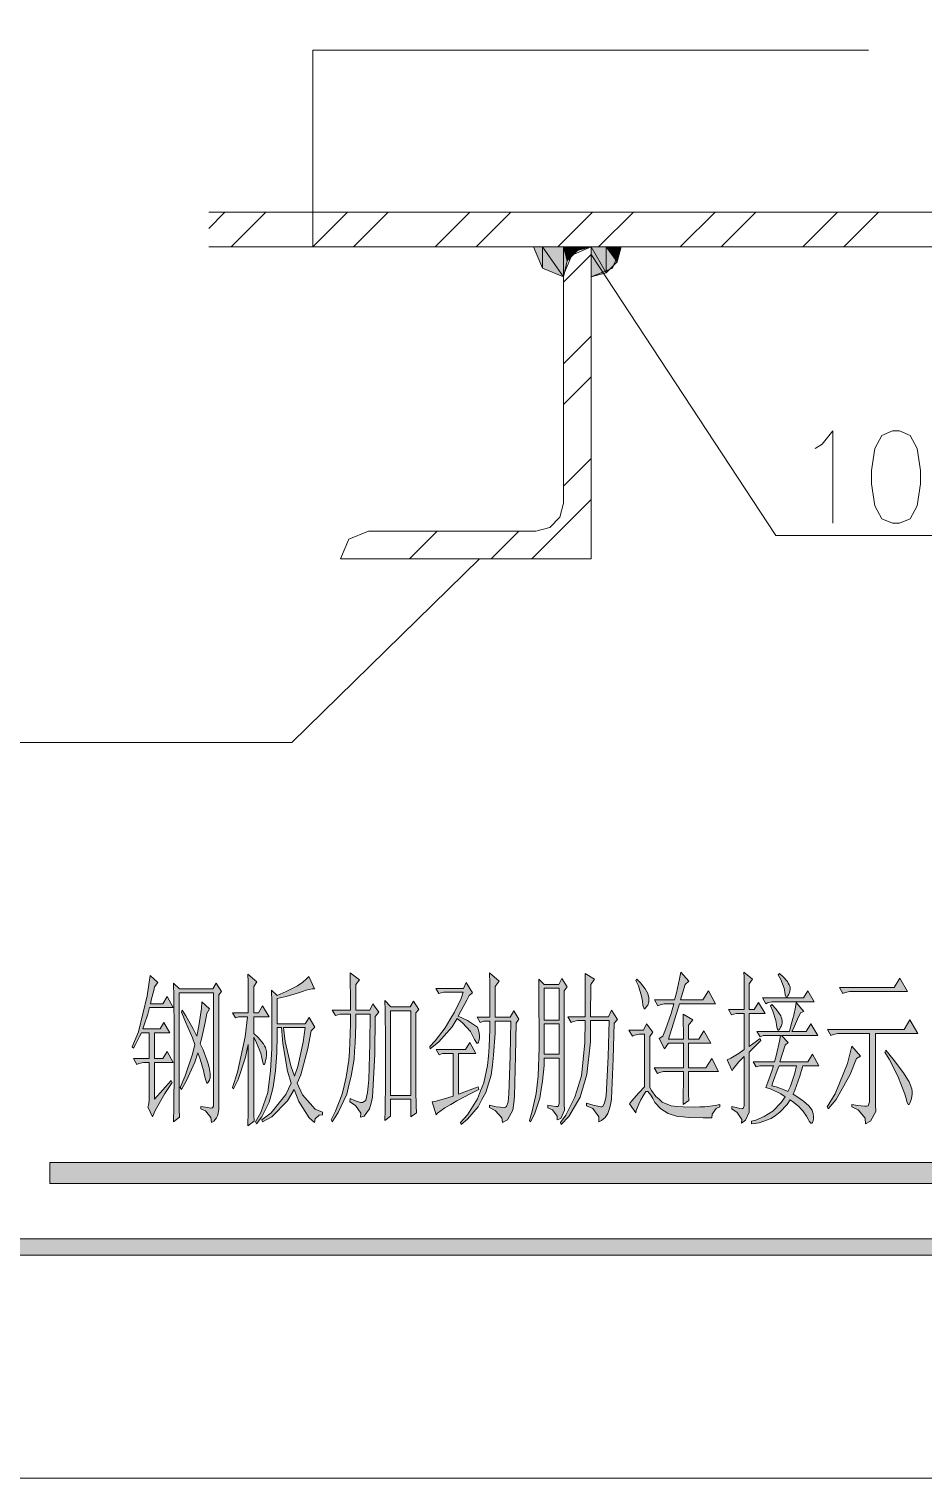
# Model space of a CAD drawing. Header units: millimetres. Extents: x 0 to 586, y 0 to 414.
# Drawn here: x 246.4 to 284.6, y 0 to 61.8 of the extents above; entities that cross this region are included whole.
import ezdxf

# ---------------------------------------------------------------- set-up
doc = ezdxf.new("R2010")
doc.units = ezdxf.units.MM

msp = doc.modelspace()

# ---------------------------------------------------------------- hatches: boundary and pattern name
h = msp.add_hatch(color=0)
h.dxf.hatch_style = 2
h.paths.add_polyline_path([(268.329833, 51.643139), (268.329833, 52.54625), (267.955889, 52.54625)])
h = msp.add_hatch(color=0)
h.dxf.hatch_style = 2
h.paths.add_polyline_path([(268.329833, 51.643139), (269.229417, 51.272722), (268.329833, 52.54625)])
h = msp.add_hatch(color=0)
h.dxf.hatch_style = 2
h.paths.add_polyline_path([(269.229417, 51.272722), (269.229417, 52.54625), (268.329833, 52.54625)])
h = msp.add_hatch(color=0)
h.dxf.hatch_style = 2
h.paths.add_polyline_path([(269.229417, 51.272722), (269.388167, 51.953583), (269.229417, 52.54625)])
h = msp.add_hatch(color=0)
h.dxf.hatch_style = 2
h.paths.add_polyline_path([(269.388167, 51.953583), (269.388167, 52.54625), (269.229417, 52.54625)])
h = msp.add_hatch(color=0)
h.dxf.hatch_style = 2
h.paths.add_polyline_path([(269.388167, 51.953583), (269.822083, 52.3875), (269.388167, 52.54625)])
h = msp.add_hatch(color=0)
h.dxf.hatch_style = 2
h.paths.add_polyline_path([(269.822083, 52.3875), (269.822083, 52.54625), (269.388167, 52.54625)])
h = msp.add_hatch(color=0)
h.dxf.hatch_style = 2
h.paths.add_polyline_path([(269.822083, 52.3875), (270.41475, 52.54625), (269.822083, 52.54625)])
h = msp.add_hatch(color=0)
h.dxf.hatch_style = 2
h.paths.add_polyline_path([(270.41475, 51.272722), (271.04975, 51.442056), (270.41475, 52.54625)])
h = msp.add_hatch(color=0)
h.dxf.hatch_style = 2
h.paths.add_polyline_path([(271.04975, 51.442056), (271.04975, 52.54625), (270.41475, 52.54625)])
h = msp.add_hatch(color=0)
h.dxf.hatch_style = 2
h.paths.add_polyline_path([(271.04975, 51.442056), (271.518944, 51.907722), (271.04975, 52.54625)])
h = msp.add_hatch(color=0)
h.dxf.hatch_style = 2
h.paths.add_polyline_path([(271.518944, 51.907722), (271.518944, 52.54625), (271.04975, 52.54625)])
h = msp.add_hatch(color=0)
h.dxf.hatch_style = 2
h.paths.add_polyline_path([(271.518944, 51.907722), (271.688278, 52.54625), (271.518944, 52.54625)])
h = msp.add_hatch(color=0)
h.dxf.hatch_style = 2
h.paths.add_polyline_path([(251.781028, 16.167806), (252.490111, 16.965083), (252.525389, 16.883944), (252.218472, 16.41475), (251.798667, 15.6845), (251.68225, 15.423444), (251.484694, 15.836194), (251.516444, 15.903222), (251.548194, 16.111361), (251.548194, 16.248944), (251.548194, 17.737667), (251.417667, 17.737667), (251.308306, 17.737667), (251.11075, 17.695333), (251.019028, 17.656528), (250.870861, 17.903472), (251.548194, 17.903472), (251.548194, 19.004139), (251.220111, 19.004139), (251.135444, 18.838333), (250.962583, 18.51025), (250.870861, 18.344444), (250.821472, 18.397361), (251.086056, 19.046472), (251.467056, 20.574), (251.583472, 21.455944), (251.911556, 21.152556), (251.781028, 20.958528), (251.738694, 20.806833), (251.646972, 20.450528), (251.597583, 20.245917), (252.12675, 20.245917), (252.310194, 20.545778), (252.574778, 20.080111), (251.565833, 20.080111), (251.484694, 19.804944), (251.333, 19.349861), (251.2695, 19.169944), (252.010333, 19.169944), (252.176139, 19.445111), (252.423083, 19.004139), (251.781028, 19.004139), (251.781028, 17.903472), (252.12675, 17.903472), (252.310194, 18.206861), (252.574778, 17.737667), (251.781028, 17.737667)])
h = msp.add_hatch(color=0)
h.dxf.hatch_style = 2
h.paths.add_polyline_path([(252.588889, 15.201194), (252.599472, 15.850306), (252.606528, 17.363722), (252.606528, 18.231556), (252.606528, 19.099389), (252.599472, 20.545778), (252.588889, 21.124333), (252.839361, 20.873861), (254.257528, 20.873861), (254.405694, 21.124333), (254.638528, 20.7645), (254.522111, 20.626917), (254.522111, 15.836194), (254.522111, 15.737417), (254.490361, 15.553972), (254.458611, 15.46225), (254.423333, 15.374056), (254.299861, 15.229417), (254.208139, 15.172972), (254.183444, 15.381111), (253.954139, 15.670389), (253.746, 15.751528), (253.746, 15.860889), (253.943556, 15.822083), (254.179917, 15.786806), (254.218722, 15.793861), (254.254, 15.800917), (254.292806, 15.875), (254.292806, 15.945556), (254.292806, 20.711583), (252.821722, 20.711583), (252.821722, 16.301861), (252.821722, 16.178389), (252.828778, 15.723306), (252.839361, 15.395222)])
h = msp.add_hatch(color=0)
h.dxf.hatch_style = 2
h.paths.add_polyline_path([(256.010833, 18.810111), (256.010833, 17.307278), (256.017889, 15.518694), (256.024944, 15.229417), (255.763889, 15.035389), (255.770944, 15.656278), (255.778, 17.391944), (255.778, 18.506722), (255.661583, 17.956389), (255.347611, 17.003889), (255.150056, 16.60525), (255.100667, 16.661694), (255.322917, 17.321389), (255.647472, 18.834806), (255.74625, 19.688528), (255.36525, 19.688528), (255.234722, 19.635611), (255.100667, 19.854333), (255.778, 19.854333), (255.778, 20.35175), (255.770944, 21.17725), (255.763889, 21.508861), (256.141361, 21.17725), (256.010833, 20.983222), (256.010833, 19.854333), (256.208389, 19.854333), (256.388306, 20.157722), (256.670528, 19.688528), (256.010833, 19.688528), (256.010833, 18.972389), (256.201333, 18.796), (256.430639, 18.531417), (256.472972, 18.450278), (256.515306, 18.369139), (256.554111, 18.203333), (256.554111, 18.118667), (256.554111, 18.051639), (256.532944, 17.899944), (256.515306, 17.818806), (256.494139, 17.734139), (256.465917, 17.653), (256.455333, 17.653), (256.430639, 17.653), (256.38125, 17.790583), (256.356556, 17.928167), (256.307167, 18.132778), (256.134306, 18.57375)])
h = msp.add_hatch(color=0)
h.paths.add_polyline_path([(258.455583, 19.085278), (258.314472, 18.326806), (258.018139, 17.212028), (257.859389, 16.852194), (258.092222, 16.358306), (258.6355, 15.737417), (258.949472, 15.613944), (258.949472, 15.504583), (258.801306, 15.490472), (258.628444, 15.324667), (258.60375, 15.172972), (258.370917, 15.367), (257.933472, 16.069028), (257.728861, 16.577028), (257.457222, 16.09725), (256.786944, 15.409333), (256.388306, 15.201194), (256.356556, 15.282333), (256.755194, 15.585722), (257.379611, 16.372417), (257.612444, 16.852194), (257.457222, 17.363722), (257.249083, 18.545528), (257.199694, 19.222861), (257.01625, 19.222861), (257.01625, 18.877139), (256.991556, 18.146889), (256.966861, 17.762361), (256.942167, 17.377833), (256.836333, 16.675806), (256.755194, 16.358306), (256.670528, 16.040806), (256.356556, 15.419917), (256.12725, 15.120056), (256.077861, 15.201194), (256.314222, 15.599833), (256.614083, 16.460611), (256.670528, 16.92275), (256.7305, 17.384889), (256.786944, 18.333861), (256.786944, 18.824222), (256.786944, 19.311056), (256.779889, 20.309417), (256.769306, 20.820944), (257.01625, 20.598694), (257.39725, 20.7645), (257.880556, 21.004389), (257.982861, 21.082), (258.088694, 21.156083), (258.272139, 21.314833), (258.356806, 21.3995), (258.60375, 20.873861), (258.504972, 20.873861), (258.247444, 20.820944), (258.092222, 20.7645), (257.926417, 20.708056), (257.390194, 20.556361), (257.01625, 20.461111), (257.01625, 19.385139), (258.208639, 19.385139), (258.370917, 19.660306), (258.621389, 19.247556)])
h.paths.add_polyline_path([(257.280833, 19.222861), (257.354917, 18.630194), (257.58775, 17.596556), (257.7465, 17.155583), (257.894667, 17.568333), (258.123972, 18.601972), (258.208639, 19.222861)])
h = msp.add_hatch(color=0)
h.dxf.hatch_style = 2
h.paths.add_polyline_path([(260.141861, 19.967222), (260.141861, 20.464639), (260.131278, 21.261917), (260.124222, 21.561778), (260.519333, 21.261917), (260.371167, 21.067889), (260.371167, 19.967222), (260.967361, 19.967222), (261.097889, 20.242389), (261.344833, 19.886083), (261.196667, 19.692056), (261.171972, 18.093972), (261.083778, 16.252472), (261.01675, 16.002), (260.949722, 15.755056), (260.727472, 15.451667), (260.568722, 15.39875), (260.579306, 15.575139), (260.346472, 15.90675), (260.106583, 16.058444), (260.124222, 16.196028), (260.314722, 16.111361), (260.561667, 16.030222), (260.618111, 16.030222), (260.653389, 16.030222), (260.723944, 16.0655), (260.759222, 16.100778), (260.798028, 16.132528), (260.861528, 16.450028), (260.893278, 16.73225), (260.9215, 17.014472), (260.967361, 18.549056), (260.981472, 19.801417), (260.371167, 19.801417), (260.364111, 19.349861), (260.335889, 18.556111), (260.314722, 18.220972), (260.293556, 17.882306), (260.173611, 17.159111), (260.074833, 16.774583), (259.976056, 16.386528), (259.61975, 15.603361), (259.362222, 15.204722), (259.312833, 15.285861), (259.503333, 15.659806), (259.782028, 16.386528), (259.866694, 16.746361), (259.954889, 17.102667), (260.067778, 17.832917), (260.092472, 18.206861), (260.117167, 18.577278), (260.141861, 19.374556), (260.141861, 19.801417), (259.693833, 19.801417), (259.496278, 19.7485), (259.362222, 19.967222)])
h = msp.add_hatch(color=0)
h.dxf.hatch_style = 2
h.paths.add_polyline_path([(265.197167, 20.598694), (265.098389, 20.390556), (264.865556, 19.949583), (264.735028, 19.71675), (265.130139, 19.522722), (265.557, 19.2405), (265.585222, 19.152306), (265.613444, 19.060583), (265.641667, 18.901833), (265.641667, 18.834806), (265.641667, 18.792472), (265.631083, 18.704278), (265.616972, 18.654889), (265.606389, 18.609028), (265.574639, 18.559639), (265.560528, 18.559639), (265.535833, 18.559639), (265.437056, 18.711333), (265.362972, 18.863028), (265.253611, 19.053528), (264.914944, 19.427472), (264.685639, 19.607389), (264.4775, 19.261667), (263.906, 18.612556), (263.542639, 18.312694), (263.528528, 18.422056), (263.757833, 18.654889), (264.184694, 19.219333), (264.378722, 19.550944), (264.57275, 19.882556), (264.8585, 20.471694), (264.946694, 20.736278), (264.107083, 20.736278), (263.906, 20.679833), (263.775472, 20.898556), (264.964333, 20.898556), (265.08075, 21.149028), (265.345333, 20.708056)])
h = msp.add_hatch(color=0)
h.dxf.hatch_style = 2
h.paths.add_polyline_path([(266.089694, 19.663833), (266.089694, 20.157722), (266.079111, 21.106694), (266.072056, 21.561778), (266.484806, 21.205472), (266.319, 20.983222), (266.319, 19.663833), (266.946944, 19.663833), (267.11275, 19.939), (267.327944, 19.579167), (267.211528, 19.413361), (267.186833, 18.009306), (267.133917, 16.301861), (267.105694, 15.998472), (267.073944, 15.695083), (266.841111, 15.282333), (266.632972, 15.172972), (266.601222, 15.367), (266.319, 15.680972), (266.072056, 15.807972), (266.072056, 15.917333), (266.361333, 15.846778), (266.7, 15.807972), (266.749389, 15.832667), (266.798778, 15.860889), (266.865806, 16.054917), (266.879917, 16.220722), (266.897556, 16.386528), (266.946944, 18.023417), (266.982222, 19.498028), (266.319, 19.498028), (266.311944, 18.9865), (266.248444, 18.051639), (266.195528, 17.624778), (266.142611, 17.197917), (265.920361, 16.460611), (265.751028, 16.150167), (265.581694, 15.839722), (265.137194, 15.310556), (264.865556, 15.091833), (264.833806, 15.172972), (265.130139, 15.504583), (265.560528, 16.178389), (265.691056, 16.524111), (265.825111, 16.866306), (265.990917, 17.610667), (266.022667, 18.009306), (266.054417, 18.407944), (266.089694, 19.152306), (266.089694, 19.498028), (265.825111, 19.498028), (265.676944, 19.441583), (265.542889, 19.663833)])
h = msp.add_hatch(color=0)
h.paths.add_polyline_path([(267.772444, 15.254111), (267.895917, 15.656278), (268.061722, 16.418278), (268.104056, 16.785167), (268.146389, 17.148528), (268.185194, 18.369139), (268.185194, 19.222861), (268.178139, 20.062472), (268.171083, 21.096111), (268.171083, 21.286611), (268.400389, 21.067889), (269.028333, 21.067889), (269.162389, 21.314833), (269.391694, 20.958528), (269.261167, 20.792722), (269.261167, 15.97025), (269.268222, 15.695083), (269.120056, 15.349361), (268.964833, 15.282333), (268.964833, 15.448139), (268.76375, 15.709194), (268.566194, 15.804444), (268.566194, 15.913806), (268.714361, 15.885583), (268.908389, 15.860889), (268.95425, 15.860889), (269.000111, 15.860889), (269.045972, 15.984361), (269.045972, 16.107833), (269.045972, 17.924639), (268.400389, 17.924639), (268.400389, 17.607139), (268.340417, 16.933333), (268.276917, 16.577028), (268.216944, 16.217194), (267.987639, 15.529278), (267.821833, 15.201194)])
h.paths.add_polyline_path([(268.400389, 20.902083), (268.400389, 19.547417), (269.045972, 19.547417), (269.045972, 20.902083)])
h.paths.add_polyline_path([(268.400389, 19.385139), (268.400389, 18.090444), (269.045972, 18.090444), (269.045972, 19.385139)])
h = msp.add_hatch(color=0)
h.dxf.hatch_style = 2
h.paths.add_polyline_path([(270.153694, 19.688528), (270.16075, 20.267083), (270.16075, 21.187833), (270.153694, 21.533556), (270.548806, 21.286611), (270.400639, 21.064361), (270.383, 19.688528), (271.145, 19.688528), (271.275528, 19.963694), (271.540111, 19.575639), (271.391944, 19.413361), (271.349611, 17.885833), (271.275528, 16.178389), (271.243778, 15.998472), (271.2085, 15.818556), (271.123833, 15.5575), (271.070917, 15.476361), (271.014472, 15.391694), (270.845139, 15.254111), (270.73225, 15.201194), (270.73225, 15.419917), (270.474722, 15.765639), (270.217194, 15.889111), (270.217194, 15.998472), (270.499417, 15.917333), (270.820444, 15.839722), (270.862778, 15.846778), (270.905111, 15.853833), (270.982722, 16.012583), (271.021528, 16.164278), (271.056806, 16.315972), (271.134417, 17.995194), (271.17675, 19.522722), (270.383, 19.522722), (270.375944, 18.612556), (270.22425, 17.222611), (270.079611, 16.742833), (269.934972, 16.259528), (269.458722, 15.434028), (269.127111, 15.091833), (269.095361, 15.172972), (269.33525, 15.490472), (269.71625, 16.259528), (269.853833, 16.714611), (269.994944, 17.169694), (270.143111, 18.57375), (270.153694, 19.522722), (269.956139, 19.522722), (269.846778, 19.522722), (269.649222, 19.480389), (269.5575, 19.438056), (269.409333, 19.688528)])
h = msp.add_hatch(color=0)
h.dxf.hatch_style = 2
h.paths.add_polyline_path([(272.316222, 21.233694), (272.365611, 21.290139), (272.513778, 21.138444), (272.718389, 20.884444), (272.771306, 20.782139), (272.824222, 20.676306), (272.873611, 20.492861), (272.870083, 20.408194), (272.866556, 20.327056), (272.824222, 20.189472), (272.788944, 20.133028), (272.750139, 20.080111), (272.704278, 20.023667), (272.665472, 20.023667), (272.616083, 20.189472), (272.598444, 20.355278), (272.563167, 20.559889), (272.425583, 21.000861)])
h = msp.add_hatch(color=0)
h.dxf.hatch_style = 2
h.paths.add_polyline_path([(273.473333, 18.863028), (273.58975, 19.138194), (273.819056, 19.829639), (273.935472, 20.242389), (273.607389, 20.242389), (273.522722, 20.242389), (273.349861, 20.200056), (273.258139, 20.157722), (273.109972, 20.408194), (273.97075, 20.408194), (274.051889, 20.711583), (274.182417, 21.30425), (274.231806, 21.593528), (274.581056, 21.205472), (274.41525, 21.067889), (274.217694, 20.408194), (275.173722, 20.408194), (275.424194, 20.792722), (275.720528, 20.242389), (274.182417, 20.242389), (273.706167, 18.725444), (274.348222, 18.725444), (274.348222, 18.972389), (274.341167, 19.512139), (274.334111, 19.801417), (274.746861, 19.550944), (274.563417, 19.332222), (274.563417, 18.725444), (275.011444, 18.725444), (275.223111, 19.085278), (275.522972, 18.559639), (274.563417, 18.559639), (274.563417, 17.511889), (275.307778, 17.511889), (275.554722, 17.899944), (275.851056, 17.349611), (274.563417, 17.349611), (274.563417, 17.018), (274.570472, 16.397111), (274.581056, 16.107833), (274.334111, 15.942028), (274.341167, 16.28775), (274.348222, 16.989778), (274.348222, 17.349611), (273.572111, 17.349611), (273.498028, 17.349611), (273.332222, 17.307278), (273.2405, 17.264944), (273.092333, 17.511889), (274.348222, 17.511889), (274.348222, 18.559639), (273.706167, 18.559639), (273.540361, 18.312694), (273.307528, 18.753667)])
h = msp.add_hatch(color=0)
h.dxf.hatch_style = 2
h.paths.add_polyline_path([(277.156333, 18.422056), (277.622, 18.753667), (277.65375, 18.672528), (277.156333, 18.175111), (277.156333, 15.836194), (277.156333, 15.613944), (276.994056, 15.27175), (276.82825, 15.148278), (276.842361, 15.299972), (276.63775, 15.599833), (276.4155, 15.751528), (276.4155, 15.864417), (276.595417, 15.807972), (276.817667, 15.758583), (276.86, 15.765639), (276.902333, 15.772694), (276.944667, 15.889111), (276.944667, 16.002), (276.944667, 17.984611), (276.718889, 17.762361), (276.464889, 17.458972), (276.429611, 17.377833), (276.214417, 17.847028), (276.366111, 17.914056), (276.729472, 18.132778), (276.944667, 18.284472), (276.944667, 19.826111), (276.595417, 19.826111), (276.397861, 19.773194), (276.267333, 19.991917), (276.944667, 19.991917), (276.944667, 20.559889), (276.934083, 21.357167), (276.927028, 21.593528), (277.290389, 21.290139), (277.156333, 21.096111), (277.156333, 19.991917), (277.371528, 19.991917), (277.554972, 20.295306), (277.833667, 19.826111), (277.156333, 19.826111)])
h = msp.add_hatch(color=0)
h.dxf.hatch_style = 2
h.paths.add_polyline_path([(278.4475, 21.537083), (278.595667, 21.3995), (278.786167, 21.191361), (278.824972, 21.124333), (278.867306, 21.053778), (278.909639, 20.944417), (278.909639, 20.902083), (278.909639, 20.849167), (278.874361, 20.725694), (278.842611, 20.655139), (278.810861, 20.588111), (278.768528, 20.517556), (278.736778, 20.517556), (278.694444, 20.626917), (278.676806, 20.739806), (278.645056, 20.902083), (278.503944, 21.276028), (278.398111, 21.480639)])
h = msp.add_hatch(color=0)
h.dxf.hatch_style = 2
h.paths.add_polyline_path([(281.008667, 20.930306), (283.337, 20.930306), (283.583944, 21.339528), (283.915556, 20.7645), (281.551944, 20.7645), (281.446111, 20.7645), (281.248556, 20.722167), (281.156833, 20.679833)])
h = msp.add_hatch(color=0)
h.dxf.hatch_style = 2
h.paths.add_polyline_path([(277.720778, 20.489333), (279.470556, 20.489333), (279.654, 20.792722), (279.932694, 20.327056), (278.232306, 20.327056), (278.122944, 20.327056), (277.943028, 20.284722), (277.868944, 20.242389)])
h = msp.add_hatch(color=0)
h.dxf.hatch_style = 2
h.paths.add_polyline_path([(252.95225, 19.967222), (253.111, 19.720278), (253.424972, 19.166417), (253.580194, 18.866556), (253.671917, 19.304), (253.781278, 20.03425), (253.795389, 20.323528), (254.127, 20.020139), (254.010583, 19.829639), (253.9365, 19.441583), (253.795389, 18.796), (253.728361, 18.534944), (253.844778, 18.273889), (254.010583, 17.847028), (254.059972, 17.681222), (254.109361, 17.515417), (254.155222, 17.268472), (254.151694, 17.183806), (254.148167, 17.102667), (254.119944, 16.979194), (254.09525, 16.936861), (254.067028, 16.894528), (254.035278, 16.852194), (254.003528, 16.852194), (253.943556, 17.018), (253.911806, 17.183806), (253.862417, 17.391944), (253.721306, 17.871722), (253.629583, 18.146889), (253.499056, 17.74825), (253.14275, 16.965083), (252.9205, 16.577028), (252.871111, 16.661694), (253.086306, 17.169694), (253.400278, 18.093972), (253.499056, 18.506722), (253.389694, 18.781889), (253.103944, 19.469806), (252.9205, 19.882556)])
h = msp.add_hatch(color=0)
h.paths.add_polyline_path([(262.932333, 19.857861), (262.932333, 16.852194), (262.932333, 16.524111), (262.939389, 15.889111), (262.949972, 15.585722), (262.717139, 15.419917), (262.717139, 16.164278), (261.84225, 16.164278), (261.84225, 15.451667), (261.609417, 15.257639), (261.62, 15.6845), (261.627056, 16.965083), (261.627056, 17.818806), (261.627056, 18.672528), (261.62, 19.953111), (261.609417, 20.379972), (261.859889, 20.104806), (262.685389, 20.104806), (262.833556, 20.355278), (263.04875, 19.995444)])
h.paths.add_polyline_path([(261.84225, 19.942528), (261.84225, 16.330083), (262.717139, 16.330083), (262.717139, 19.942528)])
h = msp.add_hatch(color=0)
h.paths.add_polyline_path([(278.694444, 18.4785), (278.461611, 17.765889), (279.654, 17.765889), (279.851556, 18.093972), (280.13025, 17.600083), (279.438806, 17.600083), (279.315333, 17.159111), (279.107194, 16.552333), (279.026056, 16.386528), (279.188333, 16.291278), (279.470556, 16.090194), (279.586972, 15.987889), (279.703389, 15.885583), (279.837444, 15.705667), (279.858611, 15.628056), (279.879778, 15.553972), (279.900944, 15.423444), (279.900944, 15.367), (279.900944, 15.324667), (279.886833, 15.250583), (279.87625, 15.215306), (279.862139, 15.180028), (279.833917, 15.148278), (279.816278, 15.148278), (279.791583, 15.148278), (279.7175, 15.229417), (279.668111, 15.314083), (279.594028, 15.451667), (279.442333, 15.670389), (279.364722, 15.751528), (279.283583, 15.836194), (279.057806, 16.030222), (278.909639, 16.139583), (278.775583, 15.945556), (278.458083, 15.613944), (278.274639, 15.476361), (278.087667, 15.338778), (277.579667, 15.162389), (277.258639, 15.120056), (277.258639, 15.229417), (277.4315, 15.27175), (277.791333, 15.4305), (277.974778, 15.546917), (278.16175, 15.663333), (278.521583, 16.030222), (278.694444, 16.277167), (278.503944, 16.400639), (278.091194, 16.594667), (277.868944, 16.661694), (277.950083, 16.898056), (278.115889, 17.363722), (278.197028, 17.600083), (277.604361, 17.600083), (277.456194, 17.543639), (277.322139, 17.765889), (278.232306, 17.765889), (278.313444, 18.079861), (278.4475, 18.644306), (278.496889, 18.89125), (277.770167, 18.89125), (277.622, 18.834806), (277.487944, 19.057056), (278.874361, 19.057056), (278.909639, 19.180528), (278.980194, 19.455694), (279.015472, 19.607389), (279.054278, 19.759083), (279.124833, 20.101278), (279.156583, 20.295306), (279.488194, 19.910778), (279.340028, 19.854333), (279.223611, 19.579167), (279.040167, 19.180528), (278.976667, 19.057056), (279.586972, 19.057056), (279.784528, 19.385139), (280.080861, 18.89125), (278.528639, 18.89125), (278.824972, 18.587861)])
h.paths.add_polyline_path([(278.115889, 16.746361), (278.299333, 16.689917), (278.645056, 16.566444), (278.810861, 16.499417), (278.916694, 16.73225), (279.100139, 17.282583), (279.174222, 17.600083), (278.429861, 17.600083), (278.355778, 17.391944), (278.197028, 16.965083)])
h = msp.add_hatch(color=0)
h.dxf.hatch_style = 2
h.paths.add_polyline_path([(278.115889, 20.214167), (278.299333, 20.009556), (278.500417, 19.730861), (278.521583, 19.663833), (278.54275, 19.593278), (278.563917, 19.498028), (278.563917, 19.469806), (278.563917, 19.413361), (278.528639, 19.296944), (278.496889, 19.236972), (278.461611, 19.173472), (278.412222, 19.109972), (278.398111, 19.109972), (278.373417, 19.109972), (278.331083, 19.236972), (278.313444, 19.360444), (278.28875, 19.52625), (278.165278, 19.924889), (278.0665, 20.16125)])
h = msp.add_hatch(color=0)
h.dxf.hatch_style = 2
h.paths.add_polyline_path([(272.912417, 16.661694), (272.979444, 16.538222), (273.177, 16.28775), (273.307528, 16.164278), (273.441583, 16.040806), (273.829639, 15.889111), (274.083639, 15.860889), (274.341167, 15.836194), (274.820944, 15.822083), (275.043194, 15.836194), (275.265444, 15.846778), (275.695833, 15.903222), (275.903972, 15.945556), (275.903972, 15.836194), (275.745222, 15.765639), (275.572361, 15.532806), (275.554722, 15.367), (275.184306, 15.367), (274.570472, 15.388167), (274.334111, 15.409333), (274.094222, 15.426972), (273.695583, 15.553972), (273.540361, 15.656278), (273.381611, 15.758583), (273.134667, 16.026694), (273.042944, 16.1925), (272.95475, 16.344194), (272.824222, 16.495889), (272.788944, 16.495889), (272.750139, 16.495889), (272.623139, 16.315972), (272.531417, 16.139583), (272.439694, 15.959667), (272.333861, 15.6845), (272.316222, 15.585722), (272.051639, 15.973778), (272.136306, 16.083139), (272.450278, 16.442972), (272.679583, 16.689917), (272.679583, 18.951222), (272.563167, 18.951222), (272.457333, 18.951222), (272.259778, 18.908889), (272.168056, 18.866556), (272.019889, 19.117028), (272.647833, 19.117028), (272.778361, 19.392194), (273.042944, 19.032361), (272.912417, 18.838333)])
h = msp.add_hatch(color=0)
h.dxf.hatch_style = 2
h.paths.add_polyline_path([(280.493611, 19.138194), (283.767389, 19.138194), (284.014333, 19.554472), (284.345944, 18.975917), (282.54325, 18.975917), (282.54325, 15.945556), (282.553833, 15.642167), (282.338639, 15.229417), (282.112861, 15.120056), (282.09875, 15.352889), (281.809472, 15.712722), (281.537833, 15.836194), (281.537833, 15.945556), (281.774194, 15.903222), (282.084639, 15.871472), (282.155194, 15.878528), (282.22575, 15.885583), (282.296306, 16.054917), (282.296306, 16.220722), (282.296306, 18.975917), (281.040417, 18.975917), (280.934583, 18.975917), (280.7335, 18.933583), (280.645306, 18.89125)])
h = msp.add_hatch(color=0)
h.dxf.hatch_style = 2
h.paths.add_polyline_path([(264.749139, 16.386528), (265.592278, 16.689917), (265.609917, 16.580556), (265.27125, 16.41475), (264.675056, 16.09725), (264.421056, 15.945556), (264.163528, 15.793861), (263.849556, 15.575139), (263.793111, 15.504583), (263.627306, 16.054917), (263.743722, 16.069028), (264.188222, 16.196028), (264.519833, 16.305389), (264.519833, 18.122194), (264.071806, 18.122194), (263.923639, 18.06575), (263.793111, 18.288), (265.049, 18.288), (265.228917, 18.591389), (265.4935, 18.122194), (264.749139, 18.122194)])
h = msp.add_hatch(color=0)
h.dxf.hatch_style = 2
h.paths.add_polyline_path([(281.537833, 18.425583), (281.901194, 18.009306), (281.735389, 17.899944), (281.470806, 17.226139), (280.867556, 16.153694), (280.528889, 15.751528), (280.4795, 15.836194), (280.825222, 16.400639), (281.354389, 17.695333)])
h = msp.add_hatch(color=0)
h.dxf.hatch_style = 2
h.paths.add_polyline_path([(282.991278, 18.259778), (283.30525, 17.871722), (283.739167, 17.296694), (283.859111, 17.102667), (283.975528, 16.908639), (284.102528, 16.60525), (284.106056, 16.495889), (284.109583, 16.386528), (284.084889, 16.1925), (284.056667, 16.111361), (284.028444, 16.030222), (283.982583, 15.945556), (283.964944, 15.945556), (283.94025, 15.945556), (283.883806, 16.069028), (283.848528, 16.1925), (283.792083, 16.386528), (283.626278, 16.8275), (283.520444, 17.074444), (283.411083, 17.321389), (283.121806, 17.871722), (282.941889, 18.175111)])
h = msp.add_hatch(color=0)
h.dxf.hatch_style = 2
h.paths.add_polyline_path([(247.307806, 12.573), (247.307806, 13.462), (298.196, 13.462), (298.196, 12.573)])
h = msp.add_hatch(color=0)
h.dxf.hatch_style = 2
h.paths.add_polyline_path([(24.302861, 9.514417), (24.994306, 10.205861), (575.429944, 10.205861), (576.117861, 9.514417)])

# ---------------------------------------------------------------- linework, layer by layer
at = {"color": 0, "lineweight": 0}
for points in [[(0, 0), (585.632278, 0), (585.632278, 414.0835), (0, 414.0835)], [(270.41475, 39.235944), (270.41475, 52.54625), (269.578667, 52.200528), (269.229417, 51.360917), (269.229417, 41.603083), (269.070667, 41.010417), (268.640278, 40.5765), (268.047611, 40.41775), (260.900333, 40.41775), (260.06425, 40.072028), (259.718528, 39.235944)], [(268.329833, 51.643139), (268.329833, 52.54625), (267.955889, 52.54625)], [(268.329833, 51.643139), (269.229417, 51.272722), (268.329833, 52.54625)], [(269.229417, 51.272722), (269.229417, 52.54625), (268.329833, 52.54625)], [(269.229417, 51.272722), (269.388167, 51.953583), (269.229417, 52.54625)], [(269.388167, 51.953583), (269.388167, 52.54625), (269.229417, 52.54625)], [(269.388167, 51.953583), (269.822083, 52.3875), (269.388167, 52.54625)], [(269.822083, 52.3875), (269.822083, 52.54625), (269.388167, 52.54625)], [(269.822083, 52.3875), (270.41475, 52.54625), (269.822083, 52.54625)], [(270.41475, 51.272722), (271.04975, 51.442056), (270.41475, 52.54625)], [(271.04975, 51.442056), (271.04975, 52.54625), (270.41475, 52.54625)], [(271.04975, 51.442056), (271.518944, 51.907722), (271.04975, 52.54625)], [(271.518944, 51.907722), (271.518944, 52.54625), (271.04975, 52.54625)], [(271.518944, 51.907722), (271.688278, 52.54625), (271.518944, 52.54625)], [(283.2735, 44.689889), (282.821944, 44.502917), (282.522083, 43.942), (282.370389, 43.000083), (282.370389, 42.439167), (282.522083, 41.500778), (282.821944, 40.936333), (283.2735, 40.749361), (283.573361, 40.749361), (284.024917, 40.936333), (284.324778, 41.500778), (284.472944, 42.439167), (284.472944, 43.000083), (284.324778, 43.942), (284.024917, 44.502917), (283.573361, 44.689889)], [(251.781028, 16.167806), (252.490111, 16.965083), (252.525389, 16.883944), (252.218472, 16.41475), (251.798667, 15.6845), (251.68225, 15.423444), (251.484694, 15.836194), (251.516444, 15.903222), (251.548194, 16.111361), (251.548194, 16.248944), (251.548194, 17.737667), (251.417667, 17.737667), (251.308306, 17.737667), (251.11075, 17.695333), (251.019028, 17.656528), (250.870861, 17.903472), (251.548194, 17.903472), (251.548194, 19.004139), (251.220111, 19.004139), (251.135444, 18.838333), (250.962583, 18.51025), (250.870861, 18.344444), (250.821472, 18.397361), (251.086056, 19.046472), (251.467056, 20.574), (251.583472, 21.455944), (251.911556, 21.152556), (251.781028, 20.958528), (251.738694, 20.806833), (251.646972, 20.450528), (251.597583, 20.245917), (252.12675, 20.245917), (252.310194, 20.545778), (252.574778, 20.080111), (251.565833, 20.080111), (251.484694, 19.804944), (251.333, 19.349861), (251.2695, 19.169944), (252.010333, 19.169944), (252.176139, 19.445111), (252.423083, 19.004139), (251.781028, 19.004139), (251.781028, 17.903472), (252.12675, 17.903472), (252.310194, 18.206861), (252.574778, 17.737667), (251.781028, 17.737667)], [(252.588889, 15.201194), (252.599472, 15.850306), (252.606528, 17.363722), (252.606528, 18.231556), (252.606528, 19.099389), (252.599472, 20.545778), (252.588889, 21.124333), (252.839361, 20.873861), (254.257528, 20.873861), (254.405694, 21.124333), (254.638528, 20.7645), (254.522111, 20.626917), (254.522111, 15.836194), (254.522111, 15.737417), (254.490361, 15.553972), (254.458611, 15.46225), (254.423333, 15.374056), (254.299861, 15.229417), (254.208139, 15.172972), (254.183444, 15.381111), (253.954139, 15.670389), (253.746, 15.751528), (253.746, 15.860889), (253.943556, 15.822083), (254.179917, 15.786806), (254.218722, 15.793861), (254.254, 15.800917), (254.292806, 15.875), (254.292806, 15.945556), (254.292806, 20.711583), (252.821722, 20.711583), (252.821722, 16.301861), (252.821722, 16.178389), (252.828778, 15.723306), (252.839361, 15.395222)], [(256.010833, 18.810111), (256.010833, 17.307278), (256.017889, 15.518694), (256.024944, 15.229417), (255.763889, 15.035389), (255.770944, 15.656278), (255.778, 17.391944), (255.778, 18.506722), (255.661583, 17.956389), (255.347611, 17.003889), (255.150056, 16.60525), (255.100667, 16.661694), (255.322917, 17.321389), (255.647472, 18.834806), (255.74625, 19.688528), (255.36525, 19.688528), (255.234722, 19.635611), (255.100667, 19.854333), (255.778, 19.854333), (255.778, 20.35175), (255.770944, 21.17725), (255.763889, 21.508861), (256.141361, 21.17725), (256.010833, 20.983222), (256.010833, 19.854333), (256.208389, 19.854333), (256.388306, 20.157722), (256.670528, 19.688528), (256.010833, 19.688528), (256.010833, 18.972389), (256.201333, 18.796), (256.430639, 18.531417), (256.472972, 18.450278), (256.515306, 18.369139), (256.554111, 18.203333), (256.554111, 18.118667), (256.554111, 18.051639), (256.532944, 17.899944), (256.515306, 17.818806), (256.494139, 17.734139), (256.465917, 17.653), (256.455333, 17.653), (256.430639, 17.653), (256.38125, 17.790583), (256.356556, 17.928167), (256.307167, 18.132778), (256.134306, 18.57375)], [(258.455583, 19.085278), (258.314472, 18.326806), (258.018139, 17.212028), (257.859389, 16.852194), (258.092222, 16.358306), (258.6355, 15.737417), (258.949472, 15.613944), (258.949472, 15.504583), (258.801306, 15.490472), (258.628444, 15.324667), (258.60375, 15.172972), (258.370917, 15.367), (257.933472, 16.069028), (257.728861, 16.577028), (257.457222, 16.09725), (256.786944, 15.409333), (256.388306, 15.201194), (256.356556, 15.282333), (256.755194, 15.585722), (257.379611, 16.372417), (257.612444, 16.852194), (257.457222, 17.363722), (257.249083, 18.545528), (257.199694, 19.222861), (257.01625, 19.222861), (257.01625, 18.877139), (256.991556, 18.146889), (256.966861, 17.762361), (256.942167, 17.377833), (256.836333, 16.675806), (256.755194, 16.358306), (256.670528, 16.040806), (256.356556, 15.419917), (256.12725, 15.120056), (256.077861, 15.201194), (256.314222, 15.599833), (256.614083, 16.460611), (256.670528, 16.92275), (256.7305, 17.384889), (256.786944, 18.333861), (256.786944, 18.824222), (256.786944, 19.311056), (256.779889, 20.309417), (256.769306, 20.820944), (257.01625, 20.598694), (257.39725, 20.7645), (257.880556, 21.004389), (257.982861, 21.082), (258.088694, 21.156083), (258.272139, 21.314833), (258.356806, 21.3995), (258.60375, 20.873861), (258.504972, 20.873861), (258.247444, 20.820944), (258.092222, 20.7645), (257.926417, 20.708056), (257.390194, 20.556361), (257.01625, 20.461111), (257.01625, 19.385139), (258.208639, 19.385139), (258.370917, 19.660306), (258.621389, 19.247556)], [(260.141861, 19.967222), (260.141861, 20.464639), (260.131278, 21.261917), (260.124222, 21.561778), (260.519333, 21.261917), (260.371167, 21.067889), (260.371167, 19.967222), (260.967361, 19.967222), (261.097889, 20.242389), (261.344833, 19.886083), (261.196667, 19.692056), (261.171972, 18.093972), (261.083778, 16.252472), (261.01675, 16.002), (260.949722, 15.755056), (260.727472, 15.451667), (260.568722, 15.39875), (260.579306, 15.575139), (260.346472, 15.90675), (260.106583, 16.058444), (260.124222, 16.196028), (260.314722, 16.111361), (260.561667, 16.030222), (260.618111, 16.030222), (260.653389, 16.030222), (260.723944, 16.0655), (260.759222, 16.100778), (260.798028, 16.132528), (260.861528, 16.450028), (260.893278, 16.73225), (260.9215, 17.014472), (260.967361, 18.549056), (260.981472, 19.801417), (260.371167, 19.801417), (260.364111, 19.349861), (260.335889, 18.556111), (260.314722, 18.220972), (260.293556, 17.882306), (260.173611, 17.159111), (260.074833, 16.774583), (259.976056, 16.386528), (259.61975, 15.603361), (259.362222, 15.204722), (259.312833, 15.285861), (259.503333, 15.659806), (259.782028, 16.386528), (259.866694, 16.746361), (259.954889, 17.102667), (260.067778, 17.832917), (260.092472, 18.206861), (260.117167, 18.577278), (260.141861, 19.374556), (260.141861, 19.801417), (259.693833, 19.801417), (259.496278, 19.7485), (259.362222, 19.967222)], [(265.197167, 20.598694), (265.098389, 20.390556), (264.865556, 19.949583), (264.735028, 19.71675), (265.130139, 19.522722), (265.557, 19.2405), (265.585222, 19.152306), (265.613444, 19.060583), (265.641667, 18.901833), (265.641667, 18.834806), (265.641667, 18.792472), (265.631083, 18.704278), (265.616972, 18.654889), (265.606389, 18.609028), (265.574639, 18.559639), (265.560528, 18.559639), (265.535833, 18.559639), (265.437056, 18.711333), (265.362972, 18.863028), (265.253611, 19.053528), (264.914944, 19.427472), (264.685639, 19.607389), (264.4775, 19.261667), (263.906, 18.612556), (263.542639, 18.312694), (263.528528, 18.422056), (263.757833, 18.654889), (264.184694, 19.219333), (264.378722, 19.550944), (264.57275, 19.882556), (264.8585, 20.471694), (264.946694, 20.736278), (264.107083, 20.736278), (263.906, 20.679833), (263.775472, 20.898556), (264.964333, 20.898556), (265.08075, 21.149028), (265.345333, 20.708056)], [(266.089694, 19.663833), (266.089694, 20.157722), (266.079111, 21.106694), (266.072056, 21.561778), (266.484806, 21.205472), (266.319, 20.983222), (266.319, 19.663833), (266.946944, 19.663833), (267.11275, 19.939), (267.327944, 19.579167), (267.211528, 19.413361), (267.186833, 18.009306), (267.133917, 16.301861), (267.105694, 15.998472), (267.073944, 15.695083), (266.841111, 15.282333), (266.632972, 15.172972), (266.601222, 15.367), (266.319, 15.680972), (266.072056, 15.807972), (266.072056, 15.917333), (266.361333, 15.846778), (266.7, 15.807972), (266.749389, 15.832667), (266.798778, 15.860889), (266.865806, 16.054917), (266.879917, 16.220722), (266.897556, 16.386528), (266.946944, 18.023417), (266.982222, 19.498028), (266.319, 19.498028), (266.311944, 18.9865), (266.248444, 18.051639), (266.195528, 17.624778), (266.142611, 17.197917), (265.920361, 16.460611), (265.751028, 16.150167), (265.581694, 15.839722), (265.137194, 15.310556), (264.865556, 15.091833), (264.833806, 15.172972), (265.130139, 15.504583), (265.560528, 16.178389), (265.691056, 16.524111), (265.825111, 16.866306), (265.990917, 17.610667), (266.022667, 18.009306), (266.054417, 18.407944), (266.089694, 19.152306), (266.089694, 19.498028), (265.825111, 19.498028), (265.676944, 19.441583), (265.542889, 19.663833)], [(267.772444, 15.254111), (267.895917, 15.656278), (268.061722, 16.418278), (268.104056, 16.785167), (268.146389, 17.148528), (268.185194, 18.369139), (268.185194, 19.222861), (268.178139, 20.062472), (268.171083, 21.096111), (268.171083, 21.286611), (268.400389, 21.067889), (269.028333, 21.067889), (269.162389, 21.314833), (269.391694, 20.958528), (269.261167, 20.792722), (269.261167, 15.97025), (269.268222, 15.695083), (269.120056, 15.349361), (268.964833, 15.282333), (268.964833, 15.448139), (268.76375, 15.709194), (268.566194, 15.804444), (268.566194, 15.913806), (268.714361, 15.885583), (268.908389, 15.860889), (268.95425, 15.860889), (269.000111, 15.860889), (269.045972, 15.984361), (269.045972, 16.107833), (269.045972, 17.924639), (268.400389, 17.924639), (268.400389, 17.607139), (268.340417, 16.933333), (268.276917, 16.577028), (268.216944, 16.217194), (267.987639, 15.529278), (267.821833, 15.201194)], [(270.153694, 19.688528), (270.16075, 20.267083), (270.16075, 21.187833), (270.153694, 21.533556), (270.548806, 21.286611), (270.400639, 21.064361), (270.383, 19.688528), (271.145, 19.688528), (271.275528, 19.963694), (271.540111, 19.575639), (271.391944, 19.413361), (271.349611, 17.885833), (271.275528, 16.178389), (271.243778, 15.998472), (271.2085, 15.818556), (271.123833, 15.5575), (271.070917, 15.476361), (271.014472, 15.391694), (270.845139, 15.254111), (270.73225, 15.201194), (270.73225, 15.419917), (270.474722, 15.765639), (270.217194, 15.889111), (270.217194, 15.998472), (270.499417, 15.917333), (270.820444, 15.839722), (270.862778, 15.846778), (270.905111, 15.853833), (270.982722, 16.012583), (271.021528, 16.164278), (271.056806, 16.315972), (271.134417, 17.995194), (271.17675, 19.522722), (270.383, 19.522722), (270.375944, 18.612556), (270.22425, 17.222611), (270.079611, 16.742833), (269.934972, 16.259528), (269.458722, 15.434028), (269.127111, 15.091833), (269.095361, 15.172972), (269.33525, 15.490472), (269.71625, 16.259528), (269.853833, 16.714611), (269.994944, 17.169694), (270.143111, 18.57375), (270.153694, 19.522722), (269.956139, 19.522722), (269.846778, 19.522722), (269.649222, 19.480389), (269.5575, 19.438056), (269.409333, 19.688528)], [(272.316222, 21.233694), (272.365611, 21.290139), (272.513778, 21.138444), (272.718389, 20.884444), (272.771306, 20.782139), (272.824222, 20.676306), (272.873611, 20.492861), (272.870083, 20.408194), (272.866556, 20.327056), (272.824222, 20.189472), (272.788944, 20.133028), (272.750139, 20.080111), (272.704278, 20.023667), (272.665472, 20.023667), (272.616083, 20.189472), (272.598444, 20.355278), (272.563167, 20.559889), (272.425583, 21.000861)], [(273.473333, 18.863028), (273.58975, 19.138194), (273.819056, 19.829639), (273.935472, 20.242389), (273.607389, 20.242389), (273.522722, 20.242389), (273.349861, 20.200056), (273.258139, 20.157722), (273.109972, 20.408194), (273.97075, 20.408194), (274.051889, 20.711583), (274.182417, 21.30425), (274.231806, 21.593528), (274.581056, 21.205472), (274.41525, 21.067889), (274.217694, 20.408194), (275.173722, 20.408194), (275.424194, 20.792722), (275.720528, 20.242389), (274.182417, 20.242389), (273.706167, 18.725444), (274.348222, 18.725444), (274.348222, 18.972389), (274.341167, 19.512139), (274.334111, 19.801417), (274.746861, 19.550944), (274.563417, 19.332222), (274.563417, 18.725444), (275.011444, 18.725444), (275.223111, 19.085278), (275.522972, 18.559639), (274.563417, 18.559639), (274.563417, 17.511889), (275.307778, 17.511889), (275.554722, 17.899944), (275.851056, 17.349611), (274.563417, 17.349611), (274.563417, 17.018), (274.570472, 16.397111), (274.581056, 16.107833), (274.334111, 15.942028), (274.341167, 16.28775), (274.348222, 16.989778), (274.348222, 17.349611), (273.572111, 17.349611), (273.498028, 17.349611), (273.332222, 17.307278), (273.2405, 17.264944), (273.092333, 17.511889), (274.348222, 17.511889), (274.348222, 18.559639), (273.706167, 18.559639), (273.540361, 18.312694), (273.307528, 18.753667)], [(277.156333, 18.422056), (277.622, 18.753667), (277.65375, 18.672528), (277.156333, 18.175111), (277.156333, 15.836194), (277.156333, 15.613944), (276.994056, 15.27175), (276.82825, 15.148278), (276.842361, 15.299972), (276.63775, 15.599833), (276.4155, 15.751528), (276.4155, 15.864417), (276.595417, 15.807972), (276.817667, 15.758583), (276.86, 15.765639), (276.902333, 15.772694), (276.944667, 15.889111), (276.944667, 16.002), (276.944667, 17.984611), (276.718889, 17.762361), (276.464889, 17.458972), (276.429611, 17.377833), (276.214417, 17.847028), (276.366111, 17.914056), (276.729472, 18.132778), (276.944667, 18.284472), (276.944667, 19.826111), (276.595417, 19.826111), (276.397861, 19.773194), (276.267333, 19.991917), (276.944667, 19.991917), (276.944667, 20.559889), (276.934083, 21.357167), (276.927028, 21.593528), (277.290389, 21.290139), (277.156333, 21.096111), (277.156333, 19.991917), (277.371528, 19.991917), (277.554972, 20.295306), (277.833667, 19.826111), (277.156333, 19.826111)], [(278.4475, 21.537083), (278.595667, 21.3995), (278.786167, 21.191361), (278.824972, 21.124333), (278.867306, 21.053778), (278.909639, 20.944417), (278.909639, 20.902083), (278.909639, 20.849167), (278.874361, 20.725694), (278.842611, 20.655139), (278.810861, 20.588111), (278.768528, 20.517556), (278.736778, 20.517556), (278.694444, 20.626917), (278.676806, 20.739806), (278.645056, 20.902083), (278.503944, 21.276028), (278.398111, 21.480639)], [(281.008667, 20.930306), (283.337, 20.930306), (283.583944, 21.339528), (283.915556, 20.7645), (281.551944, 20.7645), (281.446111, 20.7645), (281.248556, 20.722167), (281.156833, 20.679833)], [(268.400389, 20.902083), (268.400389, 19.547417), (269.045972, 19.547417), (269.045972, 20.902083)], [(277.720778, 20.489333), (279.470556, 20.489333), (279.654, 20.792722), (279.932694, 20.327056), (278.232306, 20.327056), (278.122944, 20.327056), (277.943028, 20.284722), (277.868944, 20.242389)], [(252.95225, 19.967222), (253.111, 19.720278), (253.424972, 19.166417), (253.580194, 18.866556), (253.671917, 19.304), (253.781278, 20.03425), (253.795389, 20.323528), (254.127, 20.020139), (254.010583, 19.829639), (253.9365, 19.441583), (253.795389, 18.796), (253.728361, 18.534944), (253.844778, 18.273889), (254.010583, 17.847028), (254.059972, 17.681222), (254.109361, 17.515417), (254.155222, 17.268472), (254.151694, 17.183806), (254.148167, 17.102667), (254.119944, 16.979194), (254.09525, 16.936861), (254.067028, 16.894528), (254.035278, 16.852194), (254.003528, 16.852194), (253.943556, 17.018), (253.911806, 17.183806), (253.862417, 17.391944), (253.721306, 17.871722), (253.629583, 18.146889), (253.499056, 17.74825), (253.14275, 16.965083), (252.9205, 16.577028), (252.871111, 16.661694), (253.086306, 17.169694), (253.400278, 18.093972), (253.499056, 18.506722), (253.389694, 18.781889), (253.103944, 19.469806), (252.9205, 19.882556)], [(262.932333, 19.857861), (262.932333, 16.852194), (262.932333, 16.524111), (262.939389, 15.889111), (262.949972, 15.585722), (262.717139, 15.419917), (262.717139, 16.164278), (261.84225, 16.164278), (261.84225, 15.451667), (261.609417, 15.257639), (261.62, 15.6845), (261.627056, 16.965083), (261.627056, 17.818806), (261.627056, 18.672528), (261.62, 19.953111), (261.609417, 20.379972), (261.859889, 20.104806), (262.685389, 20.104806), (262.833556, 20.355278), (263.04875, 19.995444)], [(261.84225, 19.942528), (261.84225, 16.330083), (262.717139, 16.330083), (262.717139, 19.942528)], [(278.694444, 18.4785), (278.461611, 17.765889), (279.654, 17.765889), (279.851556, 18.093972), (280.13025, 17.600083), (279.438806, 17.600083), (279.315333, 17.159111), (279.107194, 16.552333), (279.026056, 16.386528), (279.188333, 16.291278), (279.470556, 16.090194), (279.586972, 15.987889), (279.703389, 15.885583), (279.837444, 15.705667), (279.858611, 15.628056), (279.879778, 15.553972), (279.900944, 15.423444), (279.900944, 15.367), (279.900944, 15.324667), (279.886833, 15.250583), (279.87625, 15.215306), (279.862139, 15.180028), (279.833917, 15.148278), (279.816278, 15.148278), (279.791583, 15.148278), (279.7175, 15.229417), (279.668111, 15.314083), (279.594028, 15.451667), (279.442333, 15.670389), (279.364722, 15.751528), (279.283583, 15.836194), (279.057806, 16.030222), (278.909639, 16.139583), (278.775583, 15.945556), (278.458083, 15.613944), (278.274639, 15.476361), (278.087667, 15.338778), (277.579667, 15.162389), (277.258639, 15.120056), (277.258639, 15.229417), (277.4315, 15.27175), (277.791333, 15.4305), (277.974778, 15.546917), (278.16175, 15.663333), (278.521583, 16.030222), (278.694444, 16.277167), (278.503944, 16.400639), (278.091194, 16.594667), (277.868944, 16.661694), (277.950083, 16.898056), (278.115889, 17.363722), (278.197028, 17.600083), (277.604361, 17.600083), (277.456194, 17.543639), (277.322139, 17.765889), (278.232306, 17.765889), (278.313444, 18.079861), (278.4475, 18.644306), (278.496889, 18.89125), (277.770167, 18.89125), (277.622, 18.834806), (277.487944, 19.057056), (278.874361, 19.057056), (278.909639, 19.180528), (278.980194, 19.455694), (279.015472, 19.607389), (279.054278, 19.759083), (279.124833, 20.101278), (279.156583, 20.295306), (279.488194, 19.910778), (279.340028, 19.854333), (279.223611, 19.579167), (279.040167, 19.180528), (278.976667, 19.057056), (279.586972, 19.057056), (279.784528, 19.385139), (280.080861, 18.89125), (278.528639, 18.89125), (278.824972, 18.587861)], [(278.115889, 20.214167), (278.299333, 20.009556), (278.500417, 19.730861), (278.521583, 19.663833), (278.54275, 19.593278), (278.563917, 19.498028), (278.563917, 19.469806), (278.563917, 19.413361), (278.528639, 19.296944), (278.496889, 19.236972), (278.461611, 19.173472), (278.412222, 19.109972), (278.398111, 19.109972), (278.373417, 19.109972), (278.331083, 19.236972), (278.313444, 19.360444), (278.28875, 19.52625), (278.165278, 19.924889), (278.0665, 20.16125)], [(257.280833, 19.222861), (257.354917, 18.630194), (257.58775, 17.596556), (257.7465, 17.155583), (257.894667, 17.568333), (258.123972, 18.601972), (258.208639, 19.222861)], [(268.400389, 19.385139), (268.400389, 18.090444), (269.045972, 18.090444), (269.045972, 19.385139)], [(272.912417, 16.661694), (272.979444, 16.538222), (273.177, 16.28775), (273.307528, 16.164278), (273.441583, 16.040806), (273.829639, 15.889111), (274.083639, 15.860889), (274.341167, 15.836194), (274.820944, 15.822083), (275.043194, 15.836194), (275.265444, 15.846778), (275.695833, 15.903222), (275.903972, 15.945556), (275.903972, 15.836194), (275.745222, 15.765639), (275.572361, 15.532806), (275.554722, 15.367), (275.184306, 15.367), (274.570472, 15.388167), (274.334111, 15.409333), (274.094222, 15.426972), (273.695583, 15.553972), (273.540361, 15.656278), (273.381611, 15.758583), (273.134667, 16.026694), (273.042944, 16.1925), (272.95475, 16.344194), (272.824222, 16.495889), (272.788944, 16.495889), (272.750139, 16.495889), (272.623139, 16.315972), (272.531417, 16.139583), (272.439694, 15.959667), (272.333861, 15.6845), (272.316222, 15.585722), (272.051639, 15.973778), (272.136306, 16.083139), (272.450278, 16.442972), (272.679583, 16.689917), (272.679583, 18.951222), (272.563167, 18.951222), (272.457333, 18.951222), (272.259778, 18.908889), (272.168056, 18.866556), (272.019889, 19.117028), (272.647833, 19.117028), (272.778361, 19.392194), (273.042944, 19.032361), (272.912417, 18.838333)], [(280.493611, 19.138194), (283.767389, 19.138194), (284.014333, 19.554472), (284.345944, 18.975917), (282.54325, 18.975917), (282.54325, 15.945556), (282.553833, 15.642167), (282.338639, 15.229417), (282.112861, 15.120056), (282.09875, 15.352889), (281.809472, 15.712722), (281.537833, 15.836194), (281.537833, 15.945556), (281.774194, 15.903222), (282.084639, 15.871472), (282.155194, 15.878528), (282.22575, 15.885583), (282.296306, 16.054917), (282.296306, 16.220722), (282.296306, 18.975917), (281.040417, 18.975917), (280.934583, 18.975917), (280.7335, 18.933583), (280.645306, 18.89125)], [(264.749139, 16.386528), (265.592278, 16.689917), (265.609917, 16.580556), (265.27125, 16.41475), (264.675056, 16.09725), (264.421056, 15.945556), (264.163528, 15.793861), (263.849556, 15.575139), (263.793111, 15.504583), (263.627306, 16.054917), (263.743722, 16.069028), (264.188222, 16.196028), (264.519833, 16.305389), (264.519833, 18.122194), (264.071806, 18.122194), (263.923639, 18.06575), (263.793111, 18.288), (265.049, 18.288), (265.228917, 18.591389), (265.4935, 18.122194), (264.749139, 18.122194)], [(281.537833, 18.425583), (281.901194, 18.009306), (281.735389, 17.899944), (281.470806, 17.226139), (280.867556, 16.153694), (280.528889, 15.751528), (280.4795, 15.836194), (280.825222, 16.400639), (281.354389, 17.695333)], [(282.991278, 18.259778), (283.30525, 17.871722), (283.739167, 17.296694), (283.859111, 17.102667), (283.975528, 16.908639), (284.102528, 16.60525), (284.106056, 16.495889), (284.109583, 16.386528), (284.084889, 16.1925), (284.056667, 16.111361), (284.028444, 16.030222), (283.982583, 15.945556), (283.964944, 15.945556), (283.94025, 15.945556), (283.883806, 16.069028), (283.848528, 16.1925), (283.792083, 16.386528), (283.626278, 16.8275), (283.520444, 17.074444), (283.411083, 17.321389), (283.121806, 17.871722), (282.941889, 18.175111)], [(278.115889, 16.746361), (278.299333, 16.689917), (278.645056, 16.566444), (278.810861, 16.499417), (278.916694, 16.73225), (279.100139, 17.282583), (279.174222, 17.600083), (278.429861, 17.600083), (278.355778, 17.391944), (278.197028, 16.965083)], [(247.307806, 12.573), (247.307806, 13.462), (298.196, 13.462), (298.196, 12.573)], [(24.302861, 9.514417), (24.994306, 10.205861), (575.429944, 10.205861), (576.117861, 9.514417)]]:
    msp.add_lwpolyline(points, close=True, dxfattribs=at)
for points in [[(258.529667, 52.54625), (258.529667, 60.942361)], [(258.529667, 60.942361), (282.239861, 60.942361)], [(286.406167, 54.024389), (254.091722, 54.024389)], [(254.091722, 53.336472), (254.779639, 54.024389)], [(255.044222, 52.54625), (256.522361, 54.024389)], [(258.529667, 52.54625), (260.007806, 54.024389)], [(260.272389, 52.54625), (261.750528, 54.024389)], [(263.757833, 52.54625), (265.235972, 54.024389)], [(265.500556, 52.54625), (266.978694, 54.024389)], [(268.986, 52.54625), (270.467667, 54.024389)], [(270.728722, 52.54625), (272.210389, 54.024389)], [(274.214167, 52.54625), (275.695833, 54.024389)], [(275.956889, 52.54625), (277.438556, 54.024389)], [(279.445861, 52.54625), (280.924, 54.024389)], [(281.188583, 52.54625), (282.666722, 54.024389)], [(286.406167, 52.54625), (254.091722, 52.54625)], [(267.955889, 52.54625), (268.329833, 51.643139), (269.229417, 51.272722)], [(269.229417, 51.046944), (270.41475, 52.22875)], [(270.41475, 51.272722), (271.314333, 51.643139), (271.688278, 52.54625)], [(270.41475, 52.22875), (278.285222, 40.22725)], [(269.229417, 47.5615), (270.41475, 48.743306)], [(269.229417, 45.818778), (270.41475, 47.000583)], [(279.967972, 43.942), (280.267833, 44.128972), (280.719389, 44.689889), (280.719389, 40.749361)], [(269.229417, 42.329806), (270.41475, 43.515139)], [(267.878278, 39.235944), (270.41475, 41.772417)], [(262.650111, 39.235944), (263.831917, 40.41775)], [(266.135556, 39.235944), (267.317361, 40.41775)], [(278.285222, 40.22725), (316.822667, 40.22725)], [(257.630083, 31.397222), (265.641667, 39.235944)], [(215.430806, 31.397222), (257.630083, 31.397222)]]:
    msp.add_lwpolyline(points, dxfattribs=at)

doc.saveas('drawing.dxf')
